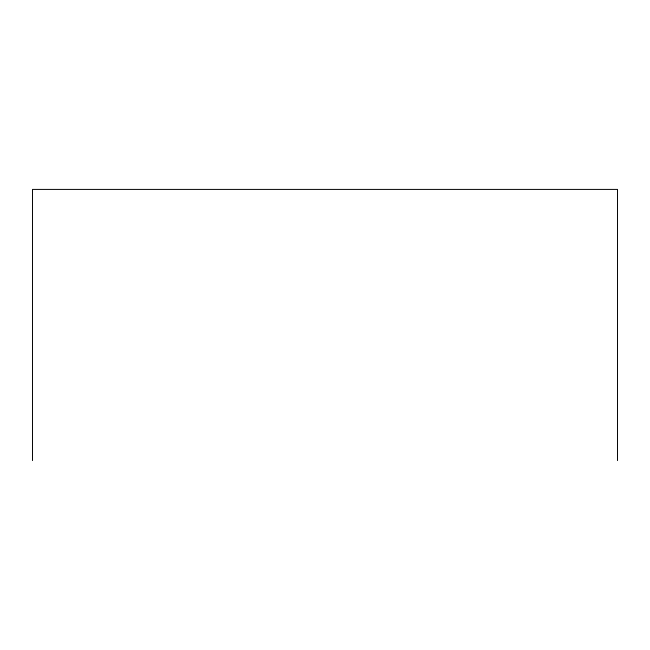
<?xml version="1.0" encoding="UTF-8"?>
<svg xmlns="http://www.w3.org/2000/svg" width="650" height="650" viewBox="0 0 650 650"><rect width="100%" height="100%" fill="white"/><g stroke="black" fill="none" stroke-linecap="round" stroke-linejoin="round"><path stroke-width="0.97" d="M617.5 460.59L617.5 189.41L32.5 189.41L32.5 460.59"/></g></svg>
